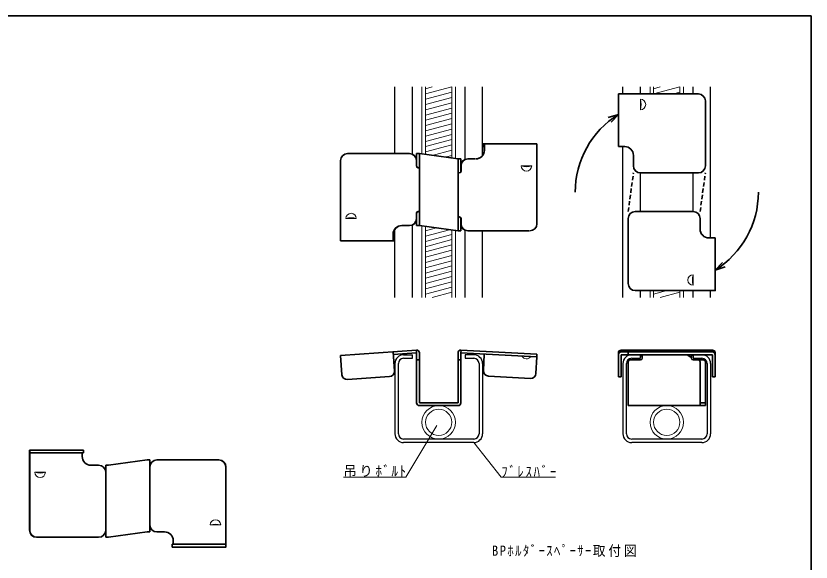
# Model space of a CAD drawing. Units: millimetres on the paper. Extents: x -405 to 405, y -286 to 286.
# Drawn here: x 178.4 to 405, y 130.4 to 286 of the extents above; entities that cross this region are included whole.
import ezdxf

# ---------------------------------------------------------------- set-up
doc = ezdxf.new("R2010")
doc.units = ezdxf.units.MM
doc.linetypes.add('DASHED1', pattern=[1.8, 1.2, -0.6])
for name, color, linetype, lineweight in [('0-0_BPスペーサ', 7, 'Continuous', 35), ('0-1_吊りボルト', 4, 'Continuous', 18), ('0-5_ブレース材', 5, 'Continuous', 25), ('0-8_寸法線', 7, 'Continuous', 18), ('F-0_図面枠', 4, 'Continuous', 18)]:
    doc.layers.add(name, color=color, linetype=linetype, lineweight=lineweight)
doc.styles.add('ＭＳ ゴシック', font='')
doc.styles.get('ＭＳ ゴシック').set_extended_font_data('MS Gothic')

msp = doc.modelspace()

# ---------------------------------------------------------------- linework, layer by layer
at = {"layer": '0-0_BPスペーサ'}
for p, q in [((350.067, 248.767), (350.067, 263.767)), ((372.867, 263.767), (350.067, 263.767)), ((374.867, 243.267), (374.867, 261.767)), ((311.516, 249.567), (311.516, 248.767)), ((311.516, 249.567), (326.867, 249.567)), ((311.848, 247.767), (311.848, 249.567)), ((311.904, 247.767), (311.904, 249.567)), ((326.867, 226.767), (326.867, 249.567)), ((311.848, 248.767), (311.516, 248.767)), ((351.867, 248.767), (350.067, 248.767)), ((290.578, 246.767), (272.889, 246.767)), ((292.522, 244.767), (292.522, 243.267)), ((292.578, 243.267), (292.578, 246.767)), ((293.378, 228.267), (293.378, 244.767)), ((304.378, 243.267), (304.378, 245.267)), ((305.178, 241.767), (305.178, 245.267)), ((307.178, 245.267), (309.178, 245.267)), ((354.367, 243.267), (354.367, 246.267)), ((293.078, 242.767), (293.378, 242.767)), ((304.378, 243.267), (304.378, 226.767)), ((305.234, 241.767), (305.234, 243.267)), ((304.678, 241.267), (304.378, 241.267)), ((356.367, 241.267), (372.867, 241.267)), ((292.522, 229.767), (292.522, 228.267)), ((292.578, 229.767), (292.578, 226.267)), ((293.078, 230.267), (293.378, 230.267)), ((371.367, 230.267), (354.867, 230.267)), ((293.378, 226.267), (293.378, 228.267)), ((304.678, 228.767), (304.378, 228.767)), ((304.378, 226.767), (304.378, 224.767)), ((305.178, 228.267), (305.178, 224.767)), ((305.234, 228.267), (305.234, 226.767)), ((352.867, 228.267), (352.867, 209.767)), ((373.367, 228.267), (373.367, 225.267)), ((290.578, 226.267), (288.353, 226.267)), ((293.378, 226.267), (292.578, 226.267)), ((293.378, 226.267), (304.378, 224.767)), ((305.178, 224.767), (304.378, 224.767)), ((307.178, 224.767), (324.678, 224.767)), ((285.853, 223.767), (285.853, 221.967)), ((285.908, 223.767), (285.908, 221.967)), ((285.908, 222.767), (286.24, 222.767)), ((286.24, 221.967), (286.24, 222.767)), ((375.867, 222.767), (377.667, 222.767)), ((292.525, 190.798), (270.878, 189.284)), ((292.567, 189.999), (292.511, 190.797)), ((305.167, 189.999), (305.223, 190.797)), ((305.209, 190.798), (326.879, 189.662)), ((376.867, 190.799), (350.867, 190.799)), ((271.262, 183.798), (270.878, 189.284)), ((286.225, 184.844), (285.842, 190.331)), ((292.567, 189.999), (285.897, 189.533)), ((292.567, 175.799), (292.567, 189.999)), ((293.367, 189.999), (293.367, 175.799)), ((293.367, 189.999), (293.367, 175.799)), ((304.367, 189.999), (304.367, 175.799)), ((305.167, 175.799), (305.167, 189.999)), ((311.612, 184.955), (311.858, 189.648)), ((326.592, 184.17), (326.837, 188.863)), ((350.067, 189.999), (350.067, 183.211)), ((376.867, 190.269), (350.867, 190.269)), ((350.867, 189.469), (350.867, 183.211)), ((376.867, 189.469), (350.867, 189.469)), ((352.867, 190.269), (352.867, 189.469)), ((356.597, 189.469), (356.867, 189.001)), ((356.867, 188.499), (356.867, 189.469)), ((369.653, 189.469), (370.766, 188.826)), ((371.137, 189.469), (370.766, 188.826)), ((370.867, 188.499), (370.867, 189.001)), ((376.867, 189.469), (376.867, 183.211)), ((377.667, 189.999), (377.667, 183.211)), ((292.567, 187.999), (293.367, 187.999)), ((304.367, 187.999), (305.167, 187.999)), ((352.867, 187.499), (352.867, 174.999)), ((356.367, 187.999), (353.367, 187.999)), ((374.367, 187.999), (371.367, 187.999)), ((373.367, 187.499), (373.367, 174.999)), ((374.867, 187.499), (374.867, 174.999)), ((272.863, 182.406), (284.834, 183.243)), ((325.015, 182.75), (313.032, 183.378)), ((350.067, 183.211), (350.867, 183.211)), ((377.667, 183.211), (376.867, 183.211)), ((304.367, 175.799), (293.367, 175.799)), ((293.367, 174.999), (304.367, 174.999)), ((304.367, 174.999), (298.867, 174.999)), ((374.867, 174.999), (352.867, 174.999)), ((373.367, 175.799), (374.867, 175.799)), ((182.261, 139.5), (182.261, 162.3)), ((197.612, 162.3), (182.261, 162.3)), ((182.261, 161.5), (197.612, 161.5)), ((182.317, 139.5), (182.317, 162.3)), ((197.28, 160.5), (197.28, 161.5)), ((197.612, 162.3), (197.612, 161.5)), ((215.75, 159.5), (216.55, 159.5)), ((216.55, 159.5), (216.55, 139)), ((218.55, 159.5), (236.183, 159.5)), ((201.95, 158), (199.78, 158)), ((203.95, 137.5), (203.95, 158)), ((238.183, 157.5), (238.183, 134.7)), ((215.75, 139), (204.75, 137.5)), ((215.75, 139), (216.55, 139)), ((218.55, 139), (220.72, 139)), ((201.95, 137.5), (184.45, 137.5)), ((203.95, 137.5), (204.75, 137.5)), ((223.22, 136.5), (223.22, 135.5)), ((222.888, 134.7), (222.888, 135.5)), ((238.239, 135.5), (222.888, 135.5))]:
    msp.add_line(p, q, dxfattribs=at)
at = {"layer": '0-0_BPスペーサ', "color": 4, "lineweight": 18}
for p, q in [((356.367, 262.267), (356.367, 259.267)), ((325.367, 243.267), (322.367, 243.267)), ((272.389, 228.267), (275.389, 228.267)), ((371.367, 209.267), (371.367, 212.267)), ((183.761, 156), (186.761, 156)), ((236.739, 141), (233.739, 141))]:
    msp.add_line(p, q, dxfattribs=at)
at = {"layer": '0-0_BPスペーサ', "linetype": 'DASHED1'}
for p, q in [((352.867, 230.267), (354.367, 241.267)), ((373.367, 230.267), (374.867, 241.267))]:
    msp.add_line(p, q, dxfattribs=at)
at = {"layer": '0-0_BPスペーサ'}
for points in [[(270.889, 244.767), (270.889, 221.967), (286.24, 221.967)], [(293.378, 244.767), (293.378, 246.767), (292.578, 246.767)], [(293.378, 246.767), (304.378, 245.267), (305.178, 245.267)], [(354.867, 207.767), (377.667, 207.767), (377.667, 222.767)], [(326.879, 189.662), (326.837, 188.863), (305.167, 189.999)], [(215.75, 159.5), (204.75, 158), (203.95, 158)], [(238.239, 157.5), (238.239, 134.7), (222.888, 134.7)]]:
    msp.add_lwpolyline(points, dxfattribs=at)
for centre, radius, start, end in [((372.867, 261.767), 2, 0, 90), ((309.348, 247.767), 2.5, 270, 0), ((309.404, 247.767), 2.5, 270, 0), ((351.867, 246.267), 2.5, 0, 90), ((272.889, 244.767), 2, 90, 180), ((290.522, 244.767), 2, 0, 90), ((290.578, 244.767), 2, 0, 90), ((307.178, 243.267), 2, 90, 180), ((307.234, 243.267), 2, 90, 180), ((293.022, 243.267), 0.5, 180, 270), ((293.078, 243.267), 0.5, 180, 270), ((356.367, 243.267), 2, 180, 270), ((372.867, 243.267), 2, 270, 0), ((304.678, 241.767), 0.5, 270, 0), ((304.734, 241.767), 0.5, 270, 0), ((293.022, 229.767), 0.5, 90, 180), ((293.078, 229.767), 0.5, 90, 180), ((354.867, 228.267), 2, 90, 180), ((371.367, 228.267), 2, 0, 90), ((290.522, 228.267), 2, 270, 0), ((290.578, 228.267), 2, 270, 0), ((304.678, 228.267), 0.5, 0, 90), ((304.734, 228.267), 0.5, 0, 90), ((307.178, 226.767), 2, 180, 270), ((307.234, 226.767), 2, 180, 270), ((324.867, 226.767), 2, 270, 0), ((288.353, 223.767), 2.5, 90, 180), ((288.408, 223.767), 2.5, 90, 180), ((375.867, 225.267), 2.5, 180, 270), ((354.867, 209.767), 2, 180, 270), ((292.567, 189.999), 0.8, 0, 93), ((305.167, 189.999), 0.8, 87, 180), ((350.867, 189.999), 0.8, 90, 180), ((376.867, 189.999), 0.8, 0, 90), ((350.867, 189.469), 0.8, 90, 180), ((356.367, 188.499), 0.5, 270, 0), ((371.367, 188.499), 0.5, 180, 270), ((376.867, 189.469), 0.8, 0, 90), ((353.367, 187.499), 0.5, 90, 180), ((372.867, 187.499), 0.5, 0, 90), ((374.367, 187.499), 0.5, 0, 90), ((374.367, 187.499), 0.5, 0, 90), ((272.758, 183.902), 1.5, 184, 274), ((284.729, 184.739), 1.5, 274, 4), ((313.11, 184.876), 1.5, 177, 267), ((325.094, 184.248), 1.5, 267, 357), ((293.367, 175.799), 0.8, 180, 270), ((304.367, 175.799), 0.8, 270, 271.63783), ((304.367, 175.799), 0.8, 271.63783, 0), ((199.78, 160.5), 2.5, 180, 270), ((218.55, 157.5), 2, 90, 180), ((236.183, 157.5), 2, 0, 90), ((236.239, 157.5), 2, 0, 90), ((201.95, 156), 2, 0, 90), ((218.55, 141), 2, 180, 270), ((184.261, 139.5), 2, 180, 270), ((184.317, 139.5), 2, 180, 270), ((201.95, 139.5), 2, 270, 0), ((220.72, 136.5), 2.5, 0, 90)]:
    msp.add_arc(centre, radius, start, end, dxfattribs=at)
at = {"layer": '0-0_BPスペーサ', "color": 4, "lineweight": 18}
for centre, radius, start, end in [((356.367, 260.767), 1.5, 270, 90), ((350.87, 260.767), 5.699, 344.73852, 15.26148), ((323.867, 243.267), 1.5, 180, 0), ((323.867, 248.013), 4.977, 252.45999, 287.54001), ((273.889, 228.267), 1.5, 0, 180), ((273.889, 223.521), 4.977, 72.45999, 107.54001), ((371.367, 210.767), 1.5, 90, 270), ((376.865, 210.767), 5.699, 164.73852, 195.26148), ((323.883, 189.819), 1.5, 209.23095, 324.76905), ((185.261, 156), 1.5, 180, 0), ((185.261, 160.746), 4.977, 252.45999, 287.54001), ((235.239, 141), 1.5, 0, 180), ((235.239, 136.254), 4.977, 72.45999, 107.54001)]:
    msp.add_arc(centre, radius, start, end, dxfattribs=at)
at = {"layer": '0-1_吊りボルト'}
for p, q in [((294.102, 246.667), (294.102, 265.767)), ((302.612, 265.767), (295.122, 263.76)), ((297.014, 265.767), (295.122, 265.26)), ((295.122, 246.528), (295.122, 265.767)), ((302.612, 245.507), (302.612, 265.767)), ((303.632, 245.368), (303.632, 265.767)), ((359.102, 263.767), (359.102, 265.767)), ((367.612, 265.767), (360.122, 263.76)), ((362.014, 265.767), (360.122, 265.26)), ((360.122, 263.76), (360.122, 265.767)), ((367.612, 263.767), (367.612, 265.767)), ((368.632, 263.767), (368.632, 265.767)), ((302.612, 264.267), (295.122, 262.26)), ((367.612, 264.267), (365.746, 263.767)), ((302.612, 262.767), (295.122, 260.76)), ((302.612, 261.267), (295.122, 259.26)), ((302.612, 259.767), (295.122, 257.76)), ((302.612, 258.267), (295.122, 256.26)), ((302.612, 256.767), (295.122, 254.76)), ((302.612, 255.267), (295.122, 253.26)), ((302.612, 253.767), (295.122, 251.76)), ((302.612, 252.267), (295.122, 250.26)), ((302.612, 250.767), (295.122, 248.76)), ((302.612, 249.267), (295.122, 247.26)), ((302.612, 247.767), (297.021, 246.269)), ((302.612, 246.267), (300.731, 245.763)), ((294.102, 205.767), (294.102, 226.167)), ((295.122, 205.767), (295.122, 226.028)), ((298.257, 225.6), (295.122, 224.76)), ((301.967, 225.095), (295.122, 223.26)), ((302.612, 205.767), (302.612, 225.007)), ((303.632, 205.767), (303.632, 224.868)), ((302.612, 223.767), (295.122, 221.76)), ((302.612, 222.267), (295.122, 220.26)), ((302.612, 220.767), (295.122, 218.76)), ((302.612, 219.267), (295.122, 217.26)), ((302.612, 217.767), (295.122, 215.76)), ((302.612, 216.267), (295.122, 214.26)), ((302.612, 214.767), (295.122, 212.76)), ((302.612, 213.267), (295.122, 211.26)), ((302.612, 211.767), (295.122, 209.76)), ((302.612, 210.267), (295.122, 208.26)), ((302.612, 208.767), (295.122, 206.76)), ((302.612, 207.267), (297.014, 205.767)), ((359.102, 205.767), (359.102, 207.767)), ((360.122, 205.767), (360.122, 207.767)), ((363.88, 207.767), (360.122, 206.76)), ((367.612, 207.267), (362.014, 205.767)), ((367.612, 205.767), (367.612, 207.767)), ((368.632, 205.767), (368.632, 207.767))]:
    msp.add_line(p, q, dxfattribs=at)
for centre, radius in [((298.867, 170.234), 4.765), ((363.867, 170.234), 4.765), ((298.867, 170.234), 3.745), ((363.867, 170.234), 3.745)]:
    msp.add_circle(centre, radius, dxfattribs=at)
at = {"layer": '0-5_ブレース材'}
for p, q in [((286.367, 246.767), (286.367, 265.767)), ((291.367, 246.767), (291.367, 265.767)), ((306.367, 245.267), (306.367, 265.767)), ((311.367, 246.267), (311.367, 265.767)), ((351.367, 263.767), (351.367, 265.767)), ((356.367, 263.767), (356.367, 265.767)), ((371.367, 263.767), (371.367, 265.767)), ((376.367, 222.767), (376.367, 265.767)), ((351.367, 205.767), (351.367, 248.767)), ((356.367, 230.267), (356.367, 241.267)), ((371.367, 230.267), (371.367, 241.267)), ((286.367, 205.767), (286.367, 225.267)), ((291.367, 205.767), (291.367, 226.267)), ((306.367, 205.767), (306.367, 224.767)), ((311.367, 205.767), (311.367, 224.767)), ((356.367, 205.767), (356.367, 207.767)), ((371.367, 205.767), (371.367, 207.767)), ((376.367, 205.767), (376.367, 207.767)), ((288.867, 189.469), (291.367, 189.469)), ((288.867, 188.469), (291.367, 188.469)), ((291.367, 188.469), (291.367, 189.469)), ((306.367, 189.469), (306.367, 188.469)), ((308.867, 189.469), (306.367, 189.469)), ((306.367, 188.469), (308.867, 188.469)), ((353.867, 189.469), (356.367, 189.469)), ((353.867, 188.469), (356.367, 188.469)), ((356.367, 188.469), (356.367, 189.469)), ((371.367, 189.469), (371.367, 188.469)), ((373.867, 189.469), (371.367, 189.469)), ((371.367, 188.469), (373.867, 188.469)), ((286.367, 186.969), (286.367, 166.969)), ((287.367, 166.969), (287.367, 186.969)), ((310.367, 186.969), (310.367, 166.969)), ((311.367, 186.969), (311.367, 166.969)), ((351.367, 186.969), (351.367, 166.969)), ((352.367, 166.969), (352.367, 186.969)), ((375.367, 186.969), (375.367, 166.969)), ((376.367, 186.969), (376.367, 166.969)), ((308.867, 165.469), (288.867, 165.469)), ((373.867, 165.469), (353.867, 165.469)), ((308.867, 164.469), (288.867, 164.469)), ((373.867, 164.469), (353.867, 164.469))]:
    msp.add_line(p, q, dxfattribs=at)
for centre, radius, start, end in [((288.867, 186.969), 2.5, 90, 180), ((288.867, 186.969), 1.5, 90, 180), ((308.867, 186.969), 2.5, 0, 90), ((308.867, 186.969), 1.5, 0, 90), ((353.867, 186.969), 2.5, 90, 180), ((353.867, 186.969), 1.5, 90, 180), ((373.867, 186.969), 2.5, 0, 90), ((373.867, 186.969), 1.5, 0, 90), ((288.867, 166.969), 2.5, 180, 270), ((288.867, 166.969), 1.5, 180, 270), ((308.867, 166.969), 2.5, 270, 0), ((308.867, 166.969), 1.5, 270, 0), ((353.867, 166.969), 2.5, 180, 270), ((353.867, 166.969), 1.5, 180, 270), ((373.867, 166.969), 2.5, 270, 0), ((373.867, 166.969), 1.5, 270, 0)]:
    msp.add_arc(centre, radius, start, end, dxfattribs=at)
at = {"layer": '0-8_寸法線', "lineweight": 35}
for p, q in [((350.067, 257.922), (347.197, 257.048)), ((350.067, 257.922), (348.018, 255.73)), ((377.667, 213.613), (379.716, 215.804)), ((377.667, 213.613), (380.537, 214.486))]:
    msp.add_line(p, q, dxfattribs=at)
at = {"layer": '0-8_寸法線', "color": 4}
for p, q in [((289.459, 154.582), (298.327, 169.373)), ((316.685, 154.582), (308.867, 164.469)), ((271.703, 154.582), (289.459, 154.582)), ((316.685, 154.582), (332.201, 154.582))]:
    msp.add_line(p, q, dxfattribs=at)
at = {"layer": '0-8_寸法線', "lineweight": 35}
for start, end in [(121.91902, 180), (301.91902, 0)]:
    msp.add_arc((363.867, 235.767), 26.101, start, end, dxfattribs=at)
at = {"layer": 'F-0_図面枠', "color": 7, "lineweight": 35}
for p in [(15.5, 286), (405, 11)]:
    msp.add_line(p, (405, 286), dxfattribs=at)

# ---------------------------------------------------------------- texts
at = {"layer": '0-8_寸法線', "char_height": 2.933, "attachment_point": 7, "style": 'ＭＳ ゴシック'}
for s, insert in [('\\T1.2;\\W0.95;吊りﾎﾞﾙﾄ', (271.703, 154.585)), ('\\T1.28;\\W0.9;ﾌﾞﾚｽﾊﾞｰ', (316.701, 154.592)), ('\\T1.23;\\W0.9;BPﾎﾙﾀﾞｰｽﾍﾟｰｻｰ取付図', (314.032, 131.873))]:
    msp.add_mtext(s, dxfattribs=dict(at, insert=insert))

doc.saveas('drawing.dxf')
